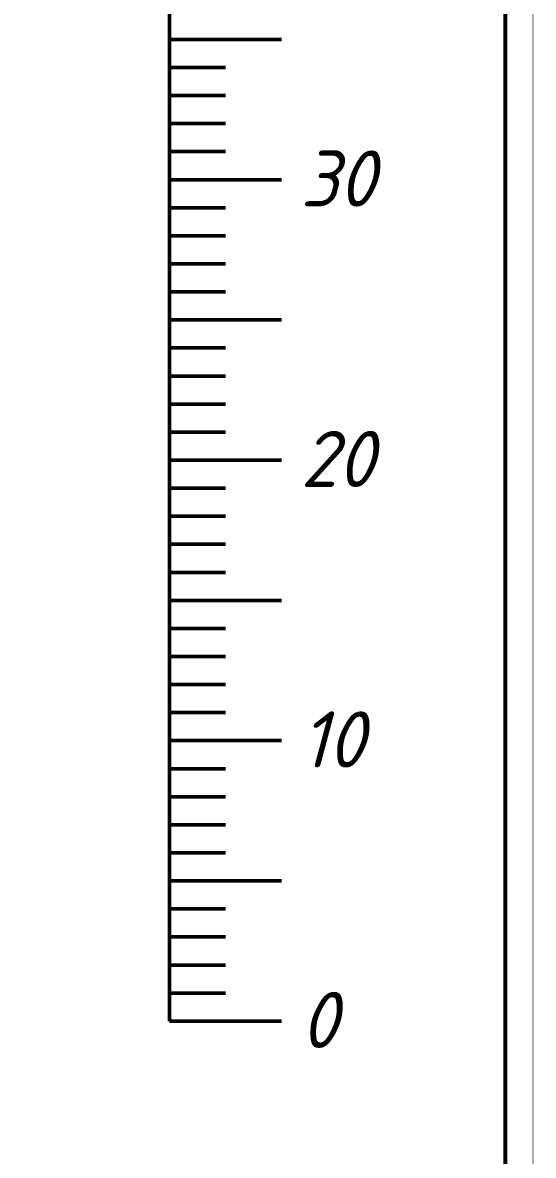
# Paper-space layout 'Layout1' of a CAD drawing. Header units: millimetres. Extents: x 0 to 841, y 0 to 594.
# Drawn here: x 750 to 841.2, y 231.8 to 433.8 of the extents above; entities that cross this region are included whole.
import ezdxf

# ---------------------------------------------------------------- set-up
doc = ezdxf.new("R2010")
doc.units = ezdxf.units.MM
doc.layers.get('0').update_dxf_attribs({"lineweight": 50})
doc.layers.add('Sheet', color=255, linetype='Continuous')
doc.styles.add('Gost', font='GOST type B.ttf')

psp = doc.layouts.get("Layout1")

# ---------------------------------------------------------------- linework, layer by layer
at = {"lineweight": 50}
for p, q in [((776.241, 255.771), (776.241, 534.231)), ((776.241, 430.771), (796.241, 430.771)), ((776.241, 425.771), (786.241, 425.771)), ((776.241, 420.771), (786.241, 420.771)), ((776.241, 415.771), (786.241, 415.771)), ((776.241, 410.771), (786.241, 410.771)), ((776.241, 405.771), (796.241, 405.771)), ((776.241, 400.771), (786.241, 400.771)), ((776.241, 395.771), (786.241, 395.771)), ((776.241, 390.771), (786.241, 390.771)), ((776.241, 385.771), (786.241, 385.771)), ((776.241, 380.771), (796.241, 380.771)), ((776.241, 375.771), (786.241, 375.771)), ((776.241, 370.771), (786.241, 370.771)), ((776.241, 365.771), (786.241, 365.771)), ((776.241, 360.771), (786.241, 360.771)), ((776.241, 355.771), (796.241, 355.771)), ((776.241, 350.771), (786.241, 350.771)), ((776.241, 345.771), (786.241, 345.771)), ((776.241, 340.771), (786.241, 340.771)), ((776.241, 335.771), (786.241, 335.771)), ((776.241, 330.771), (796.241, 330.771)), ((776.241, 325.771), (786.241, 325.771)), ((776.241, 320.771), (786.241, 320.771)), ((776.241, 315.771), (786.241, 315.771)), ((776.241, 310.771), (786.241, 310.771)), ((776.241, 305.771), (796.241, 305.771)), ((776.241, 300.771), (786.241, 300.771)), ((776.241, 295.771), (786.241, 295.771)), ((776.241, 290.771), (786.241, 290.771)), ((776.241, 285.771), (786.241, 285.771)), ((776.241, 275.771), (776.241, 280.771)), ((776.241, 280.771), (796.241, 280.771)), ((776.241, 275.771), (786.241, 275.771)), ((776.241, 270.771), (786.241, 270.771)), ((776.241, 265.771), (786.241, 265.771)), ((776.241, 255.771), (776.241, 260.771)), ((776.241, 260.771), (786.241, 260.771)), ((776.241, 255.771), (796.241, 255.771))]:
    psp.add_line(p, q, dxfattribs=at)
at = {"layer": 'Sheet'}
for points, const_width in [([(0.153, 594.346), (841.11, 594.346), (841.11, 0.388), (0.153, 0.388), (0.153, 594.346)], 0.0991), ([(836.153, 5.346), (836.153, 589.346)], 0.749)]:
    psp.add_lwpolyline(points, dxfattribs=dict(at, const_width=const_width))

# ---------------------------------------------------------------- texts
at = {"lineweight": 50, "char_height": 10, "attachment_point": 1, "style": 'Gost'}
for s, insert in [('{\\fGOST type B|b0|i1|c204|p34;30}', (799.638, 410.984)), ('{\\fGOST type B|b0|i1|c204|p34;20}', (799.638, 360.984)), ('{\\fGOST type B|b0|i1|c204|p34;10}', (799.638, 310.984)), ('{\\fGOST type B|b0|i1|c204|p34;0}', (799.638, 260.984))]:
    psp.add_mtext(s, dxfattribs=dict(at, insert=insert))

doc.saveas('drawing.dxf')
